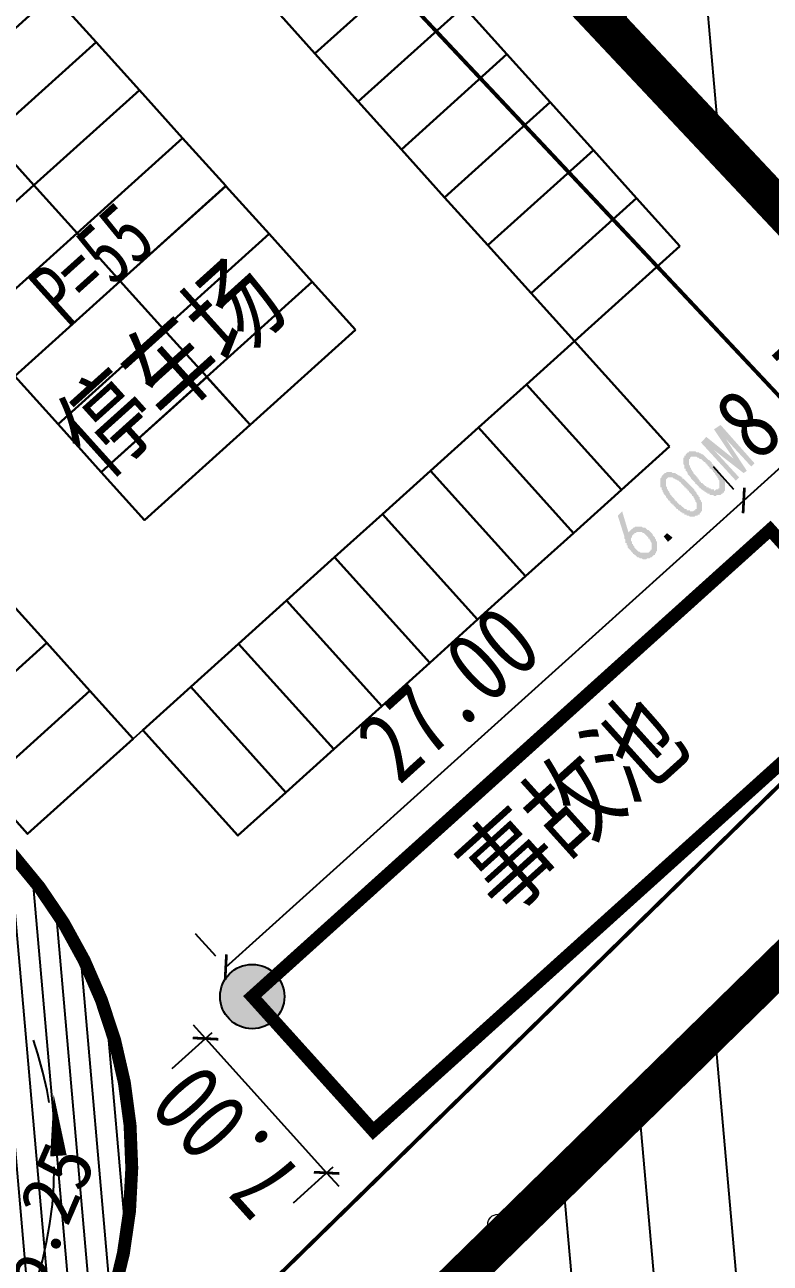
# Model space of a CAD drawing. Header units: millimetres. Extents: x 827 to 546581, y 88 to 2717140.
# Drawn here: x 545322.8 to 545351.66, y 2716722.48 to 2716770.44 of the extents above; entities that cross this region are included whole.
import ezdxf

# ---------------------------------------------------------------- set-up
doc = ezdxf.new("R2010")
doc.units = ezdxf.units.MM
doc.header["$MEASUREMENT"] = 0
doc.header["$PDMODE"] = 35
doc.header["$PDSIZE"] = 0.4
for name, pattern in [('CENTERX2', [4, 2.5, -0.5, 0.5, -0.5]), ('CONTINOUS', [0]), ('DASH', [0.35, 0.25, -0.1]), ('DOTE', [2.42, 2, -0.2, 0.02, -0.2]), ('X5', [3, 2, -1])]:
    doc.linetypes.add(name, pattern=pattern)
doc.layers.get('0').update_dxf_attribs({"linetype": 'CONTINUOUS'})
doc.layers.get('Defpoints').update_dxf_attribs({"linetype": 'CONTINUOUS'})
for name, color, linetype in [('+0图框', 7, 'CONTINUOUS'), ('0-道路', 4, 'CONTINUOUS'), ('00城市蓝线', 5, 'CONTINUOUS'), ('0绿化', 92, 'CONTINUOUS'), ('A-Anno-Dims', 3, 'CONTINUOUS'), ('DIM_SYMB', 3, 'CONTINUOUS'), ('l-jz', 6, 'CONTINUOUS'), ('LABEL_PM', 7, 'CONTINUOUS'), ('PDF_PUB_DIM', 7, 'CONTINUOUS'), ('PUB_TEXT', 7, 'CONTINUOUS'), ('ROAD', 2, 'CONTINUOUS'), ('ROAD_DOTE', 1, 'CENTERX2'), ('TEXT', 7, 'CONTINUOUS'), ('勘探孔', 131, 'CONTINUOUS'), ('绿化', 74, 'CONTINUOUS')]:
    doc.layers.add(name, color=color, linetype=linetype)
for name, color, linetype, lineweight in [('0-建筑名称', 140, 'CONTINUOUS', 5), ('0-建筑尺寸', 7, 'CONTINUOUS', 5), ('00地块边界', 212, 'CONTINOUS', 25), ('TC', 7, 'CONTINUOUS', 30)]:
    doc.layers.add(name, color=color, linetype=linetype, lineweight=lineweight)
doc.layers.add('PDF_ZBTZ', color=7, linetype='CONTINUOUS', true_color=0xb3b3b3)
doc.styles.add('-宋体', font='', dxfattribs={"width": 0.8})
doc.styles.add('-宋体_T3', font='', dxfattribs={"width": 0.8})
doc.styles.add('-宋体_T3_T3', font='', dxfattribs={"width": 0.8})
doc.styles.add('宋体', font='')
doc.styles.get('-宋体').set_extended_font_data('SimSun')
doc.styles.get('-宋体_T3').set_extended_font_data('SimSun')
doc.styles.get('-宋体_T3_T3').set_extended_font_data('SimSun')
doc.styles.get('宋体').set_extended_font_data('SimSun')
doc.dimstyles.new('_TCH_ARCH', dxfattribs={"dimtxt": 4, "dimasz": 1, "dimexe": 2.5, "dimexo": 3, "dimgap": 1, "dimtad": 1, "dimzin": 0, "dimdsep": 46, "dimtxsty": '-宋体_T3', "dimblk": 'ARCHTICK', "dimcen": 0.09, "dimclrt": 7, "dimazin": 2, "dimtfac": 1, "dimtix": 1, "dimtmove": 2, "dimatfit": 3, "dimfxl": 1, "dimtolj": 1, "dimtzin": 0, "dimarcsym": 0})
doc.dimstyles.new('_TCH_ARCH&&1', dxfattribs={"dimtxt": 3.037975, "dimasz": 1, "dimexe": 2.5, "dimexo": 3, "dimgap": 1, "dimtad": 1, "dimzin": 0, "dimdsep": 46, "dimtxsty": '-宋体_T3_T3', "dimblk": 'ARCHTICK', "dimcen": 0.09, "dimclrt": 7, "dimazin": 2, "dimtfac": 1, "dimtix": 1, "dimtmove": 2, "dimatfit": 3, "dimfxl": 1, "dimtolj": 1, "dimtzin": 0, "dimarcsym": 0})

# ---------------------------------------------------------------- blocks, each defined once
blk = doc.blocks.new('_ArchTick')
at = {"color": 0, "linetype": 'ByBlock', "const_width": 0.15}
blk.add_lwpolyline([(-0.5, -0.5), (0.5, 0.5)], dxfattribs=at)
blk = doc.blocks.new('*D388')
at = {"layer": 'A-Anno-Dims', "color": 0, "linetype": 'Continuous', "lineweight": -2, "transparency": 16777216}
for p, q in [((545368.155, 2716746.093), (545378.061, 2716735.104)), ((545338.097, 2716702.446), (545376.387, 2716736.961)), ((545329.865, 2716711.578), (545339.771, 2716700.589))]:
    blk.add_line(p, q, dxfattribs=at)
at = {"layer": 'Defpoints', "color": 0, "linetype": 'Continuous', "transparency": 16777216}
for p in [(545366.146, 2716748.321), (545376.387, 2716736.961), (545327.856, 2716713.806)]:
    blk.add_point(p, dxfattribs=at)
at = {"layer": 'A-Anno-Dims', "color": 0, "linetype": 'Continuous', "lineweight": -2, "transparency": 16777216}
for p, rotation in [((545376.387, 2716736.961), 42.0320789545067), ((545338.097, 2716702.446), 222.0320789545067)]:
    blk.add_blockref('_ArchTick', p, dxfattribs=dict(at, rotation=rotation))
at = {"layer": 'A-Anno-Dims', "color": 7, "linetype": 'Continuous', "transparency": 16777216, "insert": (545355.635, 2716721.486), "char_height": 3.038, "attachment_point": 5, "rotation": 42.0321, "style": '-宋体_T3_T3'}
blk.add_mtext('\\A1;51.55', dxfattribs=at)
blk = doc.blocks.new('*D389')
at = {"layer": 'A-Anno-Dims', "color": 0, "linetype": 'Continuous', "lineweight": -2, "transparency": 16777216}
for p, q in [((545368.155, 2716746.093), (545383.417, 2716729.162)), ((545084.288, 2716462.887), (545381.743, 2716731.019)), ((545070.7, 2716477.961), (545085.962, 2716461.03))]:
    blk.add_line(p, q, dxfattribs=at)
at = {"layer": 'Defpoints', "color": 0, "linetype": 'Continuous', "transparency": 16777216}
for p in [(545366.146, 2716748.321), (545381.743, 2716731.019), (545068.691, 2716480.19)]:
    blk.add_point(p, dxfattribs=at)
at = {"layer": 'A-Anno-Dims', "color": 0, "linetype": 'Continuous', "lineweight": -2, "transparency": 16777216}
for p, rotation in [((545381.743, 2716731.019), 42.03207895452839), ((545084.288, 2716462.887), 222.0320789545284)]:
    blk.add_blockref('_ArchTick', p, dxfattribs=dict(at, rotation=rotation))
at = {"layer": 'A-Anno-Dims', "color": 7, "linetype": 'Continuous', "transparency": 16777216, "insert": (545231.408, 2716598.736), "char_height": 3.038, "attachment_point": 5, "rotation": 42.0321, "style": '-宋体_T3_T3'}
blk.add_mtext('\\A1;400.47', dxfattribs=at)
blk = doc.blocks.new('cw')
at = {"layer": 'TC'}
blk.add_lwpolyline([(0, -5.5), (2.5, -5.5), (2.5, 0), (0, 0)], close=True, dxfattribs=at)
blk = doc.blocks.new('*U402')
at = {"layer": 'TC', "rotation": 132.032068387848}
blk.add_blockref('cw', (-1.206, -2.77), dxfattribs=at)
blk = doc.blocks.new('*U403')
at = {"layer": '0-道路', "color": 0, "linetype": 'ByBlock', "lineweight": -2, "transparency": 16777216}
for p in [(-13.391, 14.855), (-11.717, 12.998), (-10.043, 11.142), (-8.369, 9.285), (-6.695, 7.428), (-5.022, 5.571), (-3.348, 3.714), (-1.674, 1.857), (0, 0)]:
    blk.add_blockref('*U402', p, dxfattribs=at)
blk = doc.blocks.new('*U404')
at = {"layer": 'TC', "rotation": 132.032068387848}
blk.add_blockref('cw', (-1.206, -2.77), dxfattribs=at)
blk = doc.blocks.new('*U405')
at = {"layer": '0-道路', "color": 0, "linetype": 'ByBlock', "lineweight": -2, "transparency": 16777216}
for p in [(-16.739, 18.569), (-15.065, 16.712), (-13.391, 14.855), (-11.717, 12.998), (-10.043, 11.142), (-8.369, 9.285), (-6.695, 7.428), (-5.022, 5.571), (-3.348, 3.714), (-1.674, 1.857), (0, 0)]:
    blk.add_blockref('*U404', p, dxfattribs=at)
blk = doc.blocks.new('*U428')
at = {"layer": 'TC', "rotation": 132.032068387848}
blk.add_blockref('cw', (-1.206, -2.77), dxfattribs=at)
blk = doc.blocks.new('*U429')
at = {"layer": '0-道路', "color": 0, "linetype": 'ByBlock', "lineweight": -2, "transparency": 16777216}
for p in [(-13.391, 14.855), (-11.717, 12.998), (-10.043, 11.142), (-8.369, 9.285), (-6.695, 7.428), (-5.022, 5.571), (-3.348, 3.714), (-1.674, 1.857), (0, 0)]:
    blk.add_blockref('*U428', p, dxfattribs=at)
blk = doc.blocks.new('*U430')
at = {"layer": 'TC', "rotation": 132.032068387848}
blk.add_blockref('cw', (-1.206, -2.77), dxfattribs=at)
blk = doc.blocks.new('*U431')
at = {"layer": '0-道路', "color": 0, "linetype": 'ByBlock', "lineweight": -2, "transparency": 16777216}
for p in [(-10.043, 11.142), (-8.369, 9.285), (-6.695, 7.428), (-5.022, 5.571), (-3.348, 3.714), (-1.674, 1.857), (0, 0)]:
    blk.add_blockref('*U430', p, dxfattribs=at)
blk = doc.blocks.new('*U432')
at = {"layer": 'TC', "rotation": 132.032068387848}
blk.add_blockref('cw', (-1.206, -2.77), dxfattribs=at)
blk = doc.blocks.new('*U433')
at = {"layer": '0-道路', "color": 0, "linetype": 'ByBlock', "lineweight": -2, "transparency": 16777216}
for p in [(-10.043, 11.142), (-8.369, 9.285), (-6.695, 7.428), (-5.022, 5.571), (-3.348, 3.714), (-1.674, 1.857), (0, 0)]:
    blk.add_blockref('*U432', p, dxfattribs=at)
blk = doc.blocks.new('*U434')
at = {"layer": 'TC', "rotation": 132.032068387848}
blk.add_blockref('cw', (-1.206, -2.77), dxfattribs=at)
blk = doc.blocks.new('*U435')
at = {"layer": '0-道路', "color": 0, "linetype": 'ByBlock', "lineweight": -2, "transparency": 16777216}
for p in [(-18.413, 20.426), (-16.739, 18.569), (-15.065, 16.712), (-13.391, 14.855), (-11.717, 12.998), (-10.043, 11.142), (-8.369, 9.285), (-6.695, 7.428), (-5.022, 5.571), (-3.348, 3.714), (-1.674, 1.857), (0, 0)]:
    blk.add_blockref('*U434', p, dxfattribs=at)
blk = doc.blocks.new('*D436')
at = {"layer": '0-建筑尺寸', "color": 0, "lineweight": -2, "transparency": 16777216}
for p, q in [((545350.255, 2716752.448), (545349.466, 2716753.323)), ((545330.583, 2716733.946), (545350.638, 2716752.023)), ((545330.201, 2716734.37), (545329.412, 2716735.245))]:
    blk.add_line(p, q, dxfattribs=at)
at = {"layer": 'Defpoints', "color": 0, "transparency": 16777216}
for p in [(545350.638, 2716752.023), (545351.662, 2716750.888), (545331.607, 2716732.81)]:
    blk.add_point(p, dxfattribs=at)
at = {"layer": '0-建筑尺寸', "color": 0, "lineweight": -2, "transparency": 16777216, "xscale": 0.7, "yscale": 0.7, "zscale": 0.7}
for p, rotation in [((545350.638, 2716752.023), 42.03206839850505), ((545330.583, 2716733.946), 222.0320683985051)]:
    blk.add_blockref('_ArchTick', p, dxfattribs=dict(at, rotation=rotation))
at = {"layer": '0-建筑尺寸', "color": 7, "transparency": 16777216, "insert": (545339.205, 2716744.544), "char_height": 2.8, "attachment_point": 5, "rotation": 42.0321, "style": '-宋体_T3'}
blk.add_mtext('\\A1;27.00', dxfattribs=at)
blk = doc.blocks.new('*D437')
at = {"layer": '0-建筑尺寸', "color": 0, "lineweight": -2, "transparency": 16777216}
for p, q in [((545356.424, 2716758.73), (545355.994, 2716759.207)), ((545350.638, 2716752.023), (545357.165, 2716757.907)), ((545350.255, 2716752.448), (545349.466, 2716753.323))]:
    blk.add_line(p, q, dxfattribs=at)
at = {"layer": 'Defpoints', "color": 0, "transparency": 16777216}
for p in [(545357.165, 2716757.907), (545357.83, 2716757.17), (545351.662, 2716750.888)]:
    blk.add_point(p, dxfattribs=at)
at = {"layer": '0-建筑尺寸', "color": 0, "lineweight": -2, "transparency": 16777216, "xscale": 0.7, "yscale": 0.7, "zscale": 0.7}
for p, rotation in [((545357.165, 2716757.907), 42.03206839405837), ((545350.638, 2716752.023), 222.0320683940584)]:
    blk.add_blockref('_ArchTick', p, dxfattribs=dict(at, rotation=rotation))
at = {"layer": '0-建筑尺寸', "color": 7, "transparency": 16777216, "insert": (545352.496, 2716756.525), "char_height": 2.8, "attachment_point": 5, "rotation": 42.0321, "style": '-宋体_T3'}
blk.add_mtext('\\A1;8.79', dxfattribs=at)
blk = doc.blocks.new('*D439')
at = {"layer": '0-建筑尺寸', "color": 0, "lineweight": -2, "transparency": 16777216}
for p, q in [((545329.8, 2716731.182), (545329.331, 2716731.702)), ((545330.047, 2716731.404), (545328.5, 2716730.01)), ((545329.8, 2716731.182), (545334.487, 2716725.982)), ((545334.734, 2716726.205), (545333.187, 2716724.811)), ((545334.487, 2716725.982), (545334.956, 2716725.462))]:
    blk.add_line(p, q, dxfattribs=at)
at = {"layer": 'Defpoints', "color": 0, "transparency": 16777216}
for p in [(545331.607, 2716732.81), (545336.294, 2716727.611), (545334.487, 2716725.982)]:
    blk.add_point(p, dxfattribs=at)
at = {"layer": '0-建筑尺寸', "color": 0, "lineweight": -2, "transparency": 16777216, "xscale": 0.7, "yscale": 0.7, "zscale": 0.7}
for p, rotation in [((545329.8, 2716731.182), 312.032068398505), ((545334.487, 2716725.982), 132.032068398505)]:
    blk.add_blockref('_ArchTick', p, dxfattribs=dict(at, rotation=rotation))
at = {"layer": '0-建筑尺寸', "color": 7, "transparency": 16777216, "insert": (545330.584, 2716727.176), "char_height": 2.8, "attachment_point": 5, "rotation": 132.0321, "style": '-宋体_T3'}
blk.add_mtext('\\A1;7.00', dxfattribs=at)
blk = doc.blocks.new('勘探孔')
at = {"layer": '勘探孔', "linetype": 'ByBlock', "ltscale": 15}
blk.add_hatch(color=256, dxfattribs=at).paths.add_polyline_path([(2.518, -0.31, 1), (-2.518, 0.31, 1)])
blk.add_circle((0, 0), 2.537, dxfattribs=at)
blk = doc.blocks.new('asfqwe3f')
at = {"layer": '勘探孔', "xscale": 0.4907628000278382, "yscale": 0.4907628000278382, "zscale": 0.4907628000278382}
blk.add_blockref('勘探孔', (19092.706, 25990.376), dxfattribs=at)

msp = doc.modelspace()

# ---------------------------------------------------------------- hatches: boundary and pattern name
at = {"linetype": 'Continuous'}
h = msp.add_hatch(dxfattribs=at)
h.set_pattern_fill('ANSI31', color=252, scale=2, angle=50, style=0)
h.set_pattern_definition([(95, (0, 0), (-3.1629181664, -0.2767194832), [])])
edge = h.paths.add_edge_path()
edge.add_arc((545178.354, 2716562.7), 8.996, 42.3744, 75.24)
edge.add_line((545180.646, 2716571.4), (545252.497, 2716636.557))
edge.add_line((545252.497, 2716636.557), (545073.778, 2716474.546))
edge.add_line((545073.778, 2716474.546), (545084.575, 2716462.329))
edge.add_line((545084.575, 2716462.329), (545091.09, 2716455.458))
edge.add_line((545091.09, 2716455.458), (545200.77, 2716553.544))
edge.add_line((545200.77, 2716553.544), (545198.565, 2716555.676))
edge.add_line((545198.565, 2716555.676), (545185, 2716568.763))
edge = h.paths.add_edge_path()
edge.add_line((545313.878, 2716819.145), (545306.413, 2716812.416))
edge.add_line((545306.413, 2716812.416), (545306.72, 2716811.999))
edge.add_arc((545340.565, 2716836.868), 42, 216.3081, 223.2234)
edge.add_line((545309.96, 2716808.105), (545366.146, 2716748.321))
edge.add_line((545366.146, 2716748.321), (545358.755, 2716740.594))
edge.add_line((545358.755, 2716740.594), (545197.862, 2716587.034))
edge.add_arc((545206.433, 2716589.324), 8.872, 194.9594, 222.8028)
edge.add_line((545199.924, 2716583.296), (545215.944, 2716567.801))
edge.add_line((545215.944, 2716567.801), (545376.082, 2716720.455))
edge.add_arc((545360.902, 2716736.379), 22, 313.6294, 403.2234)
edge.add_line((545376.933, 2716751.446), (545317.247, 2716814.953))
edge.add_arc((545340.565, 2716836.868), 32, 216.3081, 223.2234, ccw=False)
edge.add_line((545314.778, 2716817.92), (545313.878, 2716819.145))
edge = h.paths.add_edge_path()
edge.add_line((545303.8, 2716831.607), (545304.354, 2716832.107))
edge.add_line((545304.354, 2716832.107), (545291.763, 2716849.243))
edge.add_arc((545282.092, 2716842.137), 12, 36.3081, 43.2234)
edge.add_line((545290.837, 2716850.355), (545278.651, 2716863.321))
edge.add_arc((545003.599, 2716604.818), 377.462, 43.22335, 43.5383)
edge.add_arc((545291.725, 2716878.605), 20, 187.0494, 223.5383, ccw=False)
edge.add_line((545271.876, 2716876.151), (545267.793, 2716892.289))
edge.add_line((545267.793, 2716892.289), (545261.227, 2716898.226))
edge.add_arc((545003.599, 2716604.818), 390.462, 48.71502, 55.35974)
edge.add_line((545225.546, 2716926.066), (545219.121, 2716930.053))
edge.add_line((545219.121, 2716930.053), (545216.264, 2716931.69))
edge.add_line((545216.264, 2716931.69), (545213.507, 2716933.806))
edge.add_line((545213.507, 2716933.806), (545211.45, 2716935.361))
edge.add_arc((545003.599, 2716604.818), 390.462, 57.83763, 61.12003)
edge.add_line((545192.183, 2716946.72), (545182.309, 2716950.352))
edge.add_line((545182.309, 2716950.352), (545165.281, 2716959.467))
edge.add_line((545165.281, 2716959.467), (545164.297, 2716960.025))
edge.add_line((545164.297, 2716960.025), (545155.514, 2716953.63))
edge.add_arc((545003.596, 2716604.816), 380.46, 47.49218, 66.46561, ccw=False)
edge.add_line((545260.67, 2716885.286), (545261.951, 2716874.924))
edge.add_arc((545291.725, 2716878.605), 30, 187.0494, 223.5383)
edge.add_arc((545003.599, 2716604.818), 367.462, 43.22335, 43.5383, ccw=False)
edge.add_line((545271.365, 2716856.472), (545283.55, 2716843.507))
edge.add_arc((545282.092, 2716842.137), 2, 36.3081, 43.2234, ccw=False)
edge.add_line((545283.704, 2716843.321), (545294.533, 2716828.583))
edge.add_arc((545295.765, 2716840.52), 12, 264.109, 312.0321)
h = msp.add_hatch(dxfattribs=at)
h.set_pattern_fill('水', color=252, scale=2, style=0)
h.set_pattern_definition([(0, (0, 0), (4, 4), [1.6, -6.4]), (45, (3.2, 0.8), (9e-16, 8), [2.262736, -3.394112, 2.262744, -3.394116496]), (135, (6.4, 0.8), (-8, 9e-16), [2.262736, -3.394112, 2.262744, -3.394116496]), (26.5650512, (1.6, 0), (7.999999998, 7e-09), [1.7888, -16.099743816]), (26.5650512, (5.6, 4), (7.999999998, 7e-09), [1.7888, -16.099743816]), (333.4349488, (6.4, 0.8), (7.999999998, -7e-09), [1.7888, -16.099743816]), (333.4349488, (2.4, 4.8), (7.999999998, -7e-09), [1.7888, -16.099743816])])
h.paths.add_polyline_path([(545200.77, 2716553.544), (545091.09, 2716455.458), (545095.221, 2716451.102), (545205.094, 2716549.362)])
edge = h.paths.add_edge_path()
edge.add_line((545304.354, 2716832.107), (545308.833, 2716836.144))
edge.add_line((545308.833, 2716836.144), (545296.598, 2716852.795))
edge.add_arc((545282.092, 2716842.137), 18, 36.3081, 43.2234)
edge.add_line((545295.209, 2716854.464), (545283.024, 2716867.43))
edge.add_arc((545003.599, 2716604.818), 383.462, 43.22335, 43.5383)
edge.add_arc((545291.725, 2716878.605), 14, 185.6514, 223.5383, ccw=False)
edge.add_line((545277.793, 2716877.227), (545275.915, 2716884.647))
edge.add_arc((545003.599, 2716604.818), 390.462, 45.77953, 47.03952)
edge.add_line((545269.696, 2716890.567), (545267.793, 2716892.289))
edge.add_line((545267.793, 2716892.289), (545271.876, 2716876.151))
edge.add_arc((545291.725, 2716878.605), 20, 187.0494, 223.5383)
edge.add_arc((545003.599, 2716604.818), 377.462, 43.22335, 43.5383, ccw=False)
edge.add_line((545278.651, 2716863.321), (545291.333, 2716849.827))
edge.add_line((545291.333, 2716849.827), (545304.354, 2716832.107))
edge = h.paths.add_edge_path()
edge.add_line((545318.357, 2716823.182), (545313.878, 2716819.145))
edge.add_line((545313.878, 2716819.145), (545314.778, 2716817.92))
edge.add_arc((545340.565, 2716836.868), 32, 216.3081, 223.2234)
edge.add_line((545317.247, 2716814.953), (545376.933, 2716751.446))
edge.add_arc((545360.902, 2716736.379), 22, -46.3706, 43.2234, ccw=False)
edge.add_line((545376.082, 2716720.455), (545215.944, 2716567.801))
edge.add_line((545215.944, 2716567.801), (545220.261, 2716563.627))
edge.add_line((545220.261, 2716563.627), (545380.222, 2716716.112))
edge.add_arc((545360.902, 2716736.379), 28, 313.6294, 403.2234)
edge.add_line((545381.305, 2716755.555), (545321.619, 2716819.062))
edge.add_arc((545340.565, 2716836.868), 26, 216.3081, 223.2234, ccw=False)
edge.add_line((545319.613, 2716821.473), (545318.357, 2716823.182))
h = msp.add_hatch(dxfattribs=at)
h.set_pattern_fill('ANSI31', color=252, scale=2, angle=50, style=0)
h.set_pattern_definition([(95, (542674, 2716314), (-3.162918, -0.2767195), [])])
edge = h.paths.add_edge_path()
edge.add_line((545206.417, 2716548.082), (545205.107, 2716549.35))
edge.add_line((545205.107, 2716549.35), (545095.221, 2716451.102))
edge.add_line((545095.221, 2716451.102), (545097.974, 2716448.198))
edge.add_line((545097.974, 2716448.198), (545100.404, 2716445.636))
edge.add_arc((544376.492, 2717313.312), 1130.005, 309.838612, 310.567105)
edge.add_line((545111.377, 2716454.91), (545135.954, 2716476.575))
edge.add_line((545135.954, 2716476.575), (545154.761, 2716494.051))
edge.add_line((545154.761, 2716494.051), (545208.583, 2716542.932))
edge.add_line((545208.583, 2716542.932), (545206.89, 2716547.618))
edge.add_line((545206.89, 2716547.618), (545206.417, 2716548.082))
edge = h.paths.add_edge_path()
edge.add_line((545318.955, 2716823.721), (545318.357, 2716823.182))
edge.add_line((545318.357, 2716823.182), (545319.613, 2716821.473))
edge.add_arc((545340.565, 2716836.868), 26, 216.3081, 223.2234)
edge.add_line((545321.619, 2716819.062), (545381.305, 2716755.555))
edge.add_arc((545360.902, 2716736.379), 28, -46.3706, 43.2234, ccw=False)
edge.add_line((545380.222, 2716716.112), (545220.261, 2716563.627))
edge.add_arc((545229.259, 2716570.202), 11.145, 216.1579, 256.1207)
edge.add_line((545226.586, 2716559.383), (545291.618, 2716618.807))
edge.add_line((545291.618, 2716618.807), (545319.243, 2716648.79))
edge.add_line((545319.243, 2716648.79), (545393.065, 2716716.246))
edge.add_line((545393.065, 2716716.246), (545394.419, 2716751.823))
edge.add_line((545394.419, 2716751.823), (545325.934, 2716824.692))
edge.add_line((545325.934, 2716824.692), (545324.562, 2716826.56))
edge.add_arc((545326.99, 2716814.808), 12, 101.6728, 132.0321)
edge = h.paths.add_edge_path()
edge.add_arc((545302.438, 2716846.535), 12, 312.0321, 336.3079)
edge.add_line((545313.427, 2716841.714), (545307.907, 2716849.226))
edge.add_line((545307.907, 2716849.226), (545297.702, 2716861.047))
edge.add_line((545297.702, 2716861.047), (545281.537, 2716879.064))
edge.add_arc((545003.599, 2716604.818), 390.462, 44.61683, 45.77953)
edge.add_line((545275.915, 2716884.647), (545277.793, 2716877.227))
edge.add_arc((545291.725, 2716878.605), 14, 185.6514, 223.5383)
edge.add_arc((545003.599, 2716604.818), 383.462, 43.22335, 43.5383, ccw=False)
edge.add_line((545283.024, 2716867.43), (545295.209, 2716854.464))
edge.add_arc((545282.092, 2716842.137), 18, 36.3081, 43.2234, ccw=False)
edge.add_line((545296.598, 2716852.795), (545308.833, 2716836.144))
edge.add_line((545308.833, 2716836.144), (545310.473, 2716837.622))
h = msp.add_hatch()
h.set_pattern_fill('ANSI31', color=8, scale=0.5, angle=50)
h.set_pattern_definition([(95, (544791, 2716371.5238), (-0.7907295, -0.0691799), [])])
edge = h.paths.add_edge_path()
edge.add_line((545322.314, 2716738.324), (545305.576, 2716756.894))
edge.add_line((545305.576, 2716756.894), (545301.119, 2716752.876))
edge.add_line((545301.119, 2716752.876), (545317.858, 2716734.307))
edge.add_arc((545308.945, 2716726.273), 12, -47.9679, 42.0321, ccw=False)
edge.add_line((545316.979, 2716717.359), (545313.34, 2716714.079))
edge.add_line((545313.34, 2716714.079), (545317.357, 2716709.622))
edge.add_line((545317.357, 2716709.622), (545320.996, 2716712.903))
edge.add_arc((545308.945, 2716726.272), 18, 312.0321, 402.0321)
at = {"layer": 'PDF_PUB_DIM', "transparency": 33554559}
msp.add_hatch(color=256, dxfattribs=at).paths.add_polyline_path([(545351.054, 2716753.465), (545350.927, 2716753.338), (545349.953, 2716754.396), (545349.953, 2716754.396), (545350.758, 2716753.169), (545350.631, 2716753.084), (545349.488, 2716753.973), (545349.488, 2716753.973), (545350.461, 2716752.915), (545350.334, 2716752.788), (545348.98, 2716754.269), (545349.191, 2716754.481), (545350.25, 2716753.634), (545350.25, 2716753.634), (545349.488, 2716754.777), (545349.742, 2716754.947)])
h = msp.add_hatch(color=256, dxfattribs=at)
h.paths.add_polyline_path([(545348.641, 2716752.83), (545348.641, 2716752.83), (545348.599, 2716752.872), (545348.599, 2716752.915), (545348.556, 2716752.915), (545348.556, 2716752.957), (545348.514, 2716752.999), (545348.514, 2716752.999), (545348.472, 2716753.042), (545348.472, 2716753.042), (545348.472, 2716753.084), (545348.429, 2716753.126), (545348.429, 2716753.126), (545348.429, 2716753.169), (545348.387, 2716753.169), (545348.387, 2716753.211), (545348.387, 2716753.211), (545348.387, 2716753.253), (545348.344, 2716753.253), (545348.344, 2716753.296), (545348.344, 2716753.338), (545348.344, 2716753.338), (545348.344, 2716753.38), (545348.302, 2716753.423), (545348.302, 2716753.423), (545348.302, 2716753.465), (545348.302, 2716753.507), (545348.302, 2716753.507), (545348.302, 2716753.55), (545348.302, 2716753.55), (545348.302, 2716753.592), (545348.302, 2716753.592), (545348.302, 2716753.634), (545348.302, 2716753.634), (545348.302, 2716753.677), (545348.344, 2716753.677), (545348.344, 2716753.719), (545348.344, 2716753.719), (545348.344, 2716753.761), (545348.387, 2716753.761), (545348.387, 2716753.804), (545348.387, 2716753.804), (545348.429, 2716753.846), (545348.429, 2716753.846), (545348.472, 2716753.888), (545348.472, 2716753.888), (545348.472, 2716753.888), (545348.514, 2716753.888), (545348.514, 2716753.931), (545348.556, 2716753.931), (545348.599, 2716753.931), (545348.599, 2716753.931), (545348.641, 2716753.931), (545348.641, 2716753.931), (545348.683, 2716753.931), (545348.726, 2716753.931), (545348.726, 2716753.931), (545348.768, 2716753.931), (545348.768, 2716753.931), (545348.81, 2716753.888), (545348.853, 2716753.888), (545348.853, 2716753.888), (545348.895, 2716753.888), (545348.895, 2716753.888), (545348.937, 2716753.846), (545348.98, 2716753.846), (545348.98, 2716753.846), (545349.022, 2716753.804), (545349.022, 2716753.804), (545349.064, 2716753.804), (545349.107, 2716753.761), (545349.107, 2716753.761), (545349.149, 2716753.719), (545349.149, 2716753.719), (545349.149, 2716753.719), (545349.191, 2716753.677), (545349.191, 2716753.677), (545349.234, 2716753.634), (545349.234, 2716753.634), (545349.276, 2716753.592), (545349.276, 2716753.592), (545349.318, 2716753.592), (545349.318, 2716753.55), (545349.361, 2716753.55), (545349.361, 2716753.507), (545349.403, 2716753.507), (545349.403, 2716753.465), (545349.445, 2716753.423), (545349.445, 2716753.423), (545349.488, 2716753.38), (545349.488, 2716753.38), (545349.53, 2716753.338), (545349.53, 2716753.338), (545349.572, 2716753.296), (545349.572, 2716753.296), (545349.615, 2716753.253), (545349.615, 2716753.211), (545349.657, 2716753.211), (545349.657, 2716753.169), (545349.699, 2716753.126), (545349.699, 2716753.126), (545349.742, 2716753.084), (545349.742, 2716753.084), (545349.742, 2716753.042), (545349.784, 2716752.999), (545349.784, 2716752.999), (545349.826, 2716752.957), (545349.826, 2716752.957), (545349.826, 2716752.915), (545349.826, 2716752.915), (545349.869, 2716752.872), (545349.869, 2716752.83), (545349.869, 2716752.83), (545349.869, 2716752.788), (545349.911, 2716752.788), (545349.911, 2716752.745), (545349.911, 2716752.703), (545349.911, 2716752.703), (545349.911, 2716752.661), (545349.911, 2716752.618), (545349.911, 2716752.618), (545349.911, 2716752.576), (545349.911, 2716752.576), (545349.911, 2716752.534), (545349.911, 2716752.491), (545349.911, 2716752.491), (545349.911, 2716752.449), (545349.911, 2716752.449), (545349.911, 2716752.407), (545349.911, 2716752.407), (545349.869, 2716752.364), (545349.869, 2716752.364), (545349.869, 2716752.322), (545349.826, 2716752.322), (545349.826, 2716752.322), (545349.826, 2716752.28), (545349.784, 2716752.28), (545349.784, 2716752.28), (545349.742, 2716752.237), (545349.742, 2716752.237), (545349.699, 2716752.237), (545349.657, 2716752.237), (545349.657, 2716752.237), (545349.657, 2716752.237), (545349.615, 2716752.237), (545349.572, 2716752.237), (545349.572, 2716752.195), (545349.53, 2716752.195), (545349.53, 2716752.195), (545349.488, 2716752.195), (545349.445, 2716752.237), (545349.445, 2716752.237), (545349.403, 2716752.237), (545349.403, 2716752.237), (545349.361, 2716752.237), (545349.318, 2716752.237), (545349.318, 2716752.28), (545349.318, 2716752.28), (545349.276, 2716752.28), (545349.234, 2716752.28), (545349.234, 2716752.322), (545349.191, 2716752.322), (545349.191, 2716752.322), (545349.149, 2716752.364), (545349.107, 2716752.364), (545349.107, 2716752.407), (545349.064, 2716752.407), (545349.064, 2716752.407), (545349.022, 2716752.449), (545349.022, 2716752.449), (545348.98, 2716752.449), (545348.98, 2716752.491), (545348.98, 2716752.491), (545348.937, 2716752.491), (545348.937, 2716752.534), (545348.895, 2716752.534), (545348.895, 2716752.576), (545348.853, 2716752.576), (545348.853, 2716752.618), (545348.81, 2716752.618), (545348.81, 2716752.661), (545348.768, 2716752.661), (545348.768, 2716752.703), (545348.726, 2716752.745), (545348.726, 2716752.745), (545348.683, 2716752.788)], flags=0)
h.paths.add_polyline_path([(545348.768, 2716752.999), (545348.768, 2716752.999), (545348.81, 2716752.957), (545348.81, 2716752.915), (545348.853, 2716752.915), (545348.853, 2716752.872), (545348.895, 2716752.872), (545348.895, 2716752.83), (545348.937, 2716752.788), (545348.937, 2716752.788), (545348.937, 2716752.745), (545348.98, 2716752.745), (545348.98, 2716752.703), (545349.022, 2716752.703), (545349.022, 2716752.703), (545349.064, 2716752.661), (545349.064, 2716752.661), (545349.107, 2716752.618), (545349.107, 2716752.618), (545349.149, 2716752.576), (545349.149, 2716752.576), (545349.191, 2716752.576), (545349.191, 2716752.534), (545349.234, 2716752.534), (545349.276, 2716752.534), (545349.276, 2716752.491), (545349.318, 2716752.491), (545349.361, 2716752.491), (545349.361, 2716752.449), (545349.403, 2716752.449), (545349.403, 2716752.449), (545349.445, 2716752.449), (545349.445, 2716752.449), (545349.488, 2716752.449), (545349.488, 2716752.407), (545349.53, 2716752.407), (545349.53, 2716752.407), (545349.572, 2716752.449), (545349.615, 2716752.449), (545349.615, 2716752.449), (545349.615, 2716752.449), (545349.657, 2716752.449), (545349.657, 2716752.491), (545349.699, 2716752.491), (545349.699, 2716752.534), (545349.699, 2716752.534), (545349.699, 2716752.534), (545349.699, 2716752.576), (545349.699, 2716752.576), (545349.699, 2716752.618), (545349.699, 2716752.618), (545349.699, 2716752.661), (545349.699, 2716752.703), (545349.699, 2716752.703), (545349.699, 2716752.745), (545349.699, 2716752.788), (545349.699, 2716752.788), (545349.657, 2716752.83), (545349.657, 2716752.872), (545349.657, 2716752.872), (545349.615, 2716752.915), (545349.615, 2716752.915), (545349.615, 2716752.957), (545349.572, 2716752.957), (545349.572, 2716752.999), (545349.53, 2716753.042), (545349.53, 2716753.042), (545349.53, 2716753.084), (545349.488, 2716753.084), (545349.488, 2716753.126), (545349.445, 2716753.126), (545349.445, 2716753.169), (545349.403, 2716753.211), (545349.403, 2716753.211), (545349.403, 2716753.211), (545349.361, 2716753.253), (545349.318, 2716753.253), (545349.318, 2716753.296), (545349.276, 2716753.338), (545349.276, 2716753.338), (545349.234, 2716753.38), (545349.234, 2716753.38), (545349.234, 2716753.423), (545349.191, 2716753.423), (545349.191, 2716753.465), (545349.149, 2716753.465), (545349.149, 2716753.507), (545349.107, 2716753.507), (545349.107, 2716753.507), (545349.064, 2716753.55), (545349.064, 2716753.55), (545349.022, 2716753.592), (545349.022, 2716753.592), (545348.98, 2716753.634), (545348.937, 2716753.634), (545348.937, 2716753.634), (545348.895, 2716753.677), (545348.895, 2716753.677), (545348.853, 2716753.677), (545348.81, 2716753.719), (545348.81, 2716753.719), (545348.768, 2716753.719), (545348.726, 2716753.719), (545348.726, 2716753.719), (545348.683, 2716753.719), (545348.683, 2716753.719), (545348.641, 2716753.719), (545348.641, 2716753.719), (545348.599, 2716753.719), (545348.599, 2716753.719), (545348.556, 2716753.677), (545348.556, 2716753.677), (545348.556, 2716753.677), (545348.556, 2716753.634), (545348.514, 2716753.634), (545348.514, 2716753.592), (545348.514, 2716753.592), (545348.514, 2716753.55), (545348.514, 2716753.507), (545348.514, 2716753.507), (545348.514, 2716753.465), (545348.514, 2716753.423), (545348.514, 2716753.423), (545348.514, 2716753.38), (545348.556, 2716753.38), (545348.556, 2716753.338), (545348.556, 2716753.338), (545348.556, 2716753.296), (545348.599, 2716753.296), (545348.599, 2716753.253), (545348.599, 2716753.211), (545348.641, 2716753.211), (545348.641, 2716753.169), (545348.641, 2716753.169), (545348.683, 2716753.126), (545348.683, 2716753.084), (545348.726, 2716753.042), (545348.726, 2716753.042)], flags=0)
h = msp.add_hatch(color=256, dxfattribs=at)
h.paths.add_polyline_path([(545347.752, 2716752.026), (545347.709, 2716752.026), (545347.709, 2716752.068), (545347.667, 2716752.11), (545347.667, 2716752.11), (545347.625, 2716752.153), (545347.625, 2716752.153), (545347.625, 2716752.195), (545347.582, 2716752.237), (545347.582, 2716752.237), (545347.54, 2716752.28), (545347.54, 2716752.28), (545347.54, 2716752.322), (545347.498, 2716752.364), (545347.498, 2716752.364), (545347.498, 2716752.407), (545347.498, 2716752.407), (545347.455, 2716752.449), (545347.455, 2716752.449), (545347.455, 2716752.491), (545347.455, 2716752.534), (545347.413, 2716752.534), (545347.413, 2716752.576), (545347.413, 2716752.576), (545347.413, 2716752.618), (545347.413, 2716752.661), (545347.413, 2716752.661), (545347.413, 2716752.703), (545347.413, 2716752.745), (545347.413, 2716752.745), (545347.413, 2716752.745), (545347.413, 2716752.788), (545347.413, 2716752.83), (545347.413, 2716752.83), (545347.413, 2716752.872), (545347.413, 2716752.872), (545347.455, 2716752.915), (545347.455, 2716752.915), (545347.455, 2716752.957), (545347.455, 2716752.957), (545347.498, 2716752.999), (545347.498, 2716752.999), (545347.54, 2716753.042), (545347.54, 2716753.042), (545347.54, 2716753.042), (545347.582, 2716753.084), (545347.582, 2716753.084), (545347.625, 2716753.084), (545347.625, 2716753.084), (545347.667, 2716753.126), (545347.667, 2716753.126), (545347.709, 2716753.126), (545347.709, 2716753.126), (545347.752, 2716753.126), (545347.794, 2716753.126), (545347.794, 2716753.126), (545347.836, 2716753.126), (545347.836, 2716753.126), (545347.879, 2716753.084), (545347.921, 2716753.084), (545347.921, 2716753.084), (545347.963, 2716753.084), (545348.006, 2716753.084), (545348.006, 2716753.042), (545348.048, 2716753.042), (545348.048, 2716753.042), (545348.09, 2716752.999), (545348.133, 2716752.999), (545348.133, 2716752.999), (545348.175, 2716752.957), (545348.175, 2716752.957), (545348.217, 2716752.957), (545348.217, 2716752.915), (545348.26, 2716752.915), (545348.26, 2716752.872), (545348.302, 2716752.872), (545348.302, 2716752.872), (545348.344, 2716752.83), (545348.344, 2716752.83), (545348.387, 2716752.788), (545348.387, 2716752.788), (545348.429, 2716752.745), (545348.429, 2716752.745), (545348.472, 2716752.703), (545348.472, 2716752.703), (545348.514, 2716752.661), (545348.514, 2716752.661), (545348.556, 2716752.618), (545348.556, 2716752.618), (545348.599, 2716752.576), (545348.599, 2716752.576), (545348.641, 2716752.534), (545348.641, 2716752.534), (545348.683, 2716752.491), (545348.683, 2716752.491), (545348.726, 2716752.449), (545348.726, 2716752.407), (545348.768, 2716752.407), (545348.768, 2716752.364), (545348.81, 2716752.322), (545348.81, 2716752.322), (545348.81, 2716752.28), (545348.853, 2716752.237), (545348.853, 2716752.237), (545348.895, 2716752.195), (545348.895, 2716752.195), (545348.895, 2716752.153), (545348.937, 2716752.153), (545348.937, 2716752.11), (545348.937, 2716752.068), (545348.937, 2716752.068), (545348.98, 2716752.026), (545348.98, 2716752.026), (545348.98, 2716751.983), (545348.98, 2716751.983), (545349.022, 2716751.941), (545349.022, 2716751.899), (545349.022, 2716751.899), (545349.022, 2716751.856), (545349.022, 2716751.814), (545349.022, 2716751.814), (545349.022, 2716751.772), (545349.022, 2716751.772), (545349.022, 2716751.729), (545349.022, 2716751.687), (545349.022, 2716751.687), (545349.022, 2716751.645), (545349.022, 2716751.645), (545349.022, 2716751.602), (545348.98, 2716751.602), (545348.98, 2716751.56), (545348.98, 2716751.56), (545348.937, 2716751.518), (545348.937, 2716751.518), (545348.937, 2716751.475), (545348.895, 2716751.475), (545348.895, 2716751.475), (545348.853, 2716751.475), (545348.853, 2716751.433), (545348.81, 2716751.433), (545348.81, 2716751.433), (545348.768, 2716751.433), (545348.768, 2716751.433), (545348.768, 2716751.433), (545348.726, 2716751.391), (545348.683, 2716751.391), (545348.683, 2716751.391), (545348.641, 2716751.391), (545348.599, 2716751.391), (545348.599, 2716751.391), (545348.556, 2716751.391), (545348.514, 2716751.433), (545348.514, 2716751.433), (545348.472, 2716751.433), (545348.472, 2716751.433), (545348.429, 2716751.433), (545348.429, 2716751.475), (545348.387, 2716751.475), (545348.387, 2716751.475), (545348.344, 2716751.475), (545348.344, 2716751.518), (545348.302, 2716751.518), (545348.26, 2716751.518), (545348.26, 2716751.56), (545348.217, 2716751.56), (545348.217, 2716751.56), (545348.175, 2716751.602), (545348.175, 2716751.602), (545348.133, 2716751.645), (545348.09, 2716751.645), (545348.09, 2716751.645), (545348.09, 2716751.687), (545348.048, 2716751.687), (545348.048, 2716751.687), (545348.006, 2716751.729), (545348.006, 2716751.729), (545348.006, 2716751.772), (545347.963, 2716751.772), (545347.963, 2716751.814), (545347.921, 2716751.814), (545347.921, 2716751.856), (545347.879, 2716751.856), (545347.879, 2716751.899), (545347.836, 2716751.899), (545347.794, 2716751.941), (545347.794, 2716751.983), (545347.752, 2716751.983)], flags=0)
h.paths.add_polyline_path([(545347.836, 2716752.195), (545347.879, 2716752.153), (545347.879, 2716752.153), (545347.921, 2716752.11), (545347.921, 2716752.11), (545347.963, 2716752.068), (545347.963, 2716752.026), (545348.006, 2716752.026), (545348.006, 2716751.983), (545348.048, 2716751.983), (545348.048, 2716751.941), (545348.09, 2716751.941), (545348.09, 2716751.899), (545348.133, 2716751.899), (545348.133, 2716751.856), (545348.175, 2716751.856), (545348.175, 2716751.856), (545348.217, 2716751.814), (545348.217, 2716751.814), (545348.26, 2716751.772), (545348.26, 2716751.772), (545348.302, 2716751.772), (545348.302, 2716751.729), (545348.344, 2716751.729), (545348.344, 2716751.687), (545348.387, 2716751.687), (545348.429, 2716751.687), (545348.429, 2716751.645), (545348.472, 2716751.645), (545348.514, 2716751.645), (545348.514, 2716751.645), (545348.556, 2716751.645), (545348.556, 2716751.602), (545348.599, 2716751.602), (545348.599, 2716751.602), (545348.599, 2716751.602), (545348.641, 2716751.602), (545348.683, 2716751.602), (545348.683, 2716751.602), (545348.726, 2716751.645), (545348.726, 2716751.645), (545348.768, 2716751.645), (545348.768, 2716751.687), (545348.768, 2716751.687), (545348.81, 2716751.687), (545348.81, 2716751.729), (545348.81, 2716751.729), (545348.81, 2716751.772), (545348.81, 2716751.772), (545348.81, 2716751.814), (545348.81, 2716751.814), (545348.81, 2716751.856), (545348.81, 2716751.856), (545348.81, 2716751.899), (545348.81, 2716751.941), (545348.81, 2716751.941), (545348.768, 2716751.983), (545348.768, 2716752.026), (545348.768, 2716752.026), (545348.726, 2716752.068), (545348.726, 2716752.11), (545348.726, 2716752.11), (545348.683, 2716752.153), (545348.683, 2716752.153), (545348.683, 2716752.195), (545348.641, 2716752.195), (545348.641, 2716752.237), (545348.599, 2716752.28), (545348.599, 2716752.28), (545348.556, 2716752.322), (545348.556, 2716752.322), (545348.514, 2716752.364), (545348.514, 2716752.364), (545348.514, 2716752.407), (545348.472, 2716752.407), (545348.472, 2716752.449), (545348.429, 2716752.449), (545348.429, 2716752.491), (545348.387, 2716752.491), (545348.387, 2716752.534), (545348.344, 2716752.534), (545348.344, 2716752.576), (545348.302, 2716752.576), (545348.302, 2716752.618), (545348.26, 2716752.618), (545348.26, 2716752.661), (545348.217, 2716752.661), (545348.217, 2716752.703), (545348.217, 2716752.703), (545348.175, 2716752.745), (545348.133, 2716752.745), (545348.133, 2716752.788), (545348.09, 2716752.788), (545348.09, 2716752.788), (545348.048, 2716752.83), (545348.048, 2716752.83), (545348.006, 2716752.83), (545347.963, 2716752.872), (545347.963, 2716752.872), (545347.921, 2716752.872), (545347.879, 2716752.915), (545347.879, 2716752.915), (545347.836, 2716752.915), (545347.836, 2716752.915), (545347.794, 2716752.915), (545347.752, 2716752.915), (545347.752, 2716752.915), (545347.709, 2716752.915), (545347.709, 2716752.915), (545347.667, 2716752.872), (545347.667, 2716752.872), (545347.667, 2716752.872), (545347.667, 2716752.872), (545347.625, 2716752.83), (545347.625, 2716752.83), (545347.625, 2716752.788), (545347.625, 2716752.745), (545347.625, 2716752.745), (545347.625, 2716752.703), (545347.625, 2716752.703), (545347.625, 2716752.661), (545347.625, 2716752.618), (545347.625, 2716752.618), (545347.625, 2716752.576), (545347.625, 2716752.576), (545347.667, 2716752.534), (545347.667, 2716752.534), (545347.667, 2716752.491), (545347.667, 2716752.449), (545347.709, 2716752.449), (545347.709, 2716752.407), (545347.709, 2716752.407), (545347.752, 2716752.364), (545347.752, 2716752.322), (545347.752, 2716752.322), (545347.794, 2716752.28), (545347.794, 2716752.237), (545347.836, 2716752.237)], flags=0)
h = msp.add_hatch(color=256, dxfattribs=at)
h.paths.add_polyline_path([(545346.27, 2716750.078), (545346.228, 2716750.121), (545346.228, 2716750.121), (545346.185, 2716750.163), (545346.185, 2716750.163), (545346.143, 2716750.205), (545346.143, 2716750.248), (545346.143, 2716750.248), (545346.143, 2716750.29), (545346.101, 2716750.29), (545346.101, 2716750.332), (545346.101, 2716750.332), (545346.101, 2716750.375), (545346.058, 2716750.375), (545346.058, 2716750.417), (545346.058, 2716750.459), (545346.058, 2716750.459), (545346.058, 2716750.502), (545346.016, 2716750.544), (545346.016, 2716750.544), (545346.016, 2716750.586), (545346.016, 2716750.629), (545346.016, 2716750.629), (545345.762, 2716751.433), (545345.931, 2716751.602), (545346.185, 2716750.756), (545346.185, 2716750.756), (545346.185, 2716750.798), (545346.228, 2716750.84), (545346.228, 2716750.84), (545346.27, 2716750.883), (545346.27, 2716750.883), (545346.27, 2716750.883), (545346.312, 2716750.925), (545346.312, 2716750.925), (545346.355, 2716750.925), (545346.355, 2716750.967), (545346.355, 2716750.967), (545346.397, 2716750.967), (545346.397, 2716750.967), (545346.439, 2716751.01), (545346.439, 2716751.01), (545346.482, 2716751.01), (545346.482, 2716751.01), (545346.524, 2716751.01), (545346.566, 2716751.01), (545346.566, 2716751.01), (545346.609, 2716751.01), (545346.651, 2716751.01), (545346.651, 2716751.01), (545346.693, 2716751.01), (545346.693, 2716751.01), (545346.736, 2716750.967), (545346.778, 2716750.967), (545346.778, 2716750.967), (545346.82, 2716750.967), (545346.82, 2716750.967), (545346.863, 2716750.925), (545346.863, 2716750.925), (545346.905, 2716750.883), (545346.905, 2716750.883), (545346.947, 2716750.883), (545346.99, 2716750.84), (545346.99, 2716750.84), (545347.032, 2716750.798), (545347.032, 2716750.798), (545347.032, 2716750.798), (545347.074, 2716750.756), (545347.074, 2716750.756), (545347.117, 2716750.713), (545347.117, 2716750.671), (545347.117, 2716750.671), (545347.159, 2716750.629), (545347.159, 2716750.629), (545347.201, 2716750.586), (545347.201, 2716750.586), (545347.201, 2716750.544), (545347.244, 2716750.502), (545347.244, 2716750.502), (545347.244, 2716750.459), (545347.244, 2716750.459), (545347.286, 2716750.417), (545347.286, 2716750.375), (545347.286, 2716750.375), (545347.286, 2716750.332), (545347.286, 2716750.29), (545347.286, 2716750.29), (545347.286, 2716750.248), (545347.286, 2716750.205), (545347.286, 2716750.205), (545347.286, 2716750.205), (545347.286, 2716750.163), (545347.286, 2716750.163), (545347.286, 2716750.121), (545347.286, 2716750.078), (545347.286, 2716750.078), (545347.244, 2716750.036), (545347.244, 2716750.036), (545347.244, 2716749.994), (545347.244, 2716749.994), (545347.201, 2716749.951), (545347.201, 2716749.951), (545347.201, 2716749.909), (545347.159, 2716749.909), (545347.159, 2716749.909), (545347.117, 2716749.867), (545347.117, 2716749.867), (545347.074, 2716749.824), (545347.074, 2716749.824), (545347.032, 2716749.824), (545347.032, 2716749.824), (545346.99, 2716749.782), (545346.99, 2716749.782), (545346.947, 2716749.782), (545346.947, 2716749.782), (545346.905, 2716749.782), (545346.905, 2716749.782), (545346.863, 2716749.74), (545346.863, 2716749.74), (545346.82, 2716749.74), (545346.82, 2716749.74), (545346.778, 2716749.74), (545346.736, 2716749.74), (545346.736, 2716749.74), (545346.693, 2716749.782), (545346.693, 2716749.782), (545346.651, 2716749.782), (545346.609, 2716749.782), (545346.609, 2716749.782), (545346.566, 2716749.824), (545346.566, 2716749.824), (545346.524, 2716749.824), (545346.482, 2716749.867), (545346.482, 2716749.867), (545346.439, 2716749.909), (545346.439, 2716749.909), (545346.397, 2716749.909), (545346.397, 2716749.951), (545346.355, 2716749.951), (545346.355, 2716749.994), (545346.312, 2716749.994), (545346.312, 2716750.036), (545346.27, 2716750.036)], flags=0)
h.paths.add_polyline_path([(545346.736, 2716749.994), (545346.778, 2716749.994), (545346.778, 2716749.994), (545346.82, 2716749.994), (545346.82, 2716749.994), (545346.863, 2716749.994), (545346.863, 2716749.994), (545346.905, 2716749.994), (545346.947, 2716749.994), (545346.947, 2716749.994), (545346.99, 2716750.036), (545346.99, 2716750.036), (545346.99, 2716750.036), (545347.032, 2716750.078), (545347.032, 2716750.078), (545347.032, 2716750.121), (545347.074, 2716750.121), (545347.074, 2716750.163), (545347.074, 2716750.163), (545347.074, 2716750.205), (545347.074, 2716750.205), (545347.074, 2716750.248), (545347.074, 2716750.29), (545347.074, 2716750.29), (545347.074, 2716750.29), (545347.074, 2716750.332), (545347.074, 2716750.375), (545347.074, 2716750.375), (545347.032, 2716750.417), (545347.032, 2716750.417), (545347.032, 2716750.459), (545347.032, 2716750.459), (545346.99, 2716750.502), (545346.99, 2716750.544), (545346.947, 2716750.544), (545346.947, 2716750.586), (545346.905, 2716750.629), (545346.905, 2716750.629), (545346.863, 2716750.671), (545346.863, 2716750.671), (545346.82, 2716750.713), (545346.82, 2716750.713), (545346.778, 2716750.756), (545346.736, 2716750.756), (545346.736, 2716750.756), (545346.693, 2716750.798), (545346.693, 2716750.798), (545346.651, 2716750.798), (545346.651, 2716750.798), (545346.609, 2716750.798), (545346.609, 2716750.798), (545346.609, 2716750.798), (545346.566, 2716750.798), (545346.524, 2716750.798), (545346.524, 2716750.798), (545346.482, 2716750.798), (545346.482, 2716750.756), (545346.439, 2716750.756), (545346.439, 2716750.756), (545346.397, 2716750.756), (545346.397, 2716750.713), (545346.355, 2716750.713), (545346.355, 2716750.713), (545346.355, 2716750.671), (545346.312, 2716750.671), (545346.312, 2716750.629), (545346.312, 2716750.629), (545346.312, 2716750.586), (545346.27, 2716750.586), (545346.27, 2716750.544), (545346.27, 2716750.502), (545346.27, 2716750.502), (545346.27, 2716750.459), (545346.27, 2716750.459), (545346.312, 2716750.417), (545346.312, 2716750.417), (545346.312, 2716750.375), (545346.312, 2716750.332), (545346.355, 2716750.332), (545346.355, 2716750.29), (545346.355, 2716750.29), (545346.397, 2716750.248), (545346.397, 2716750.205), (545346.397, 2716750.205), (545346.439, 2716750.163), (545346.439, 2716750.163), (545346.482, 2716750.121), (545346.482, 2716750.121), (545346.482, 2716750.121), (545346.524, 2716750.078), (545346.524, 2716750.078), (545346.566, 2716750.036), (545346.609, 2716750.036), (545346.609, 2716750.036), (545346.651, 2716749.994), (545346.651, 2716749.994), (545346.693, 2716749.994)], flags=0)

# ---------------------------------------------------------------- linework, layer by layer
at = {"layer": '+0图框', "color": 1, "linetype": 'DOTE', "ltscale": 18, "const_width": 1.5, "flags": 128}
msp.add_lwpolyline([(545003.855, 2716843.209), (545069.943, 2716891.326), (545155.514, 2716953.63, -0.082977), (545260.67, 2716885.286), (545261.951, 2716874.924, 0.160572), (545269.977, 2716857.94, -0.001374), (545271.365, 2716856.472), (545283.55, 2716843.507, -0.030183), (545283.704, 2716843.321), (545306.72, 2716811.999, 0.030183), (545309.96, 2716808.105), (545366.146, 2716748.321), (545358.755, 2716740.594), (545252.497, 2716636.557), (545073.778, 2716474.547), (545008.982, 2716547.868), (544984.698, 2716575.347), (544967.545, 2716594.757), (544975.425, 2716665.976), (545042.369, 2716720.377), (545034.396, 2716731.335), (544991.522, 2716790.267)], format="xyb", close=True, dxfattribs=at)
at = {"linetype": 'DASH', "ltscale": 20, "const_width": 0.5}
msp.add_lwpolyline([(545317.357, 2716709.622), (545320.996, 2716712.903), (545320.996, 2716712.903, 0.414214), (545322.314, 2716738.324), (545305.576, 2716756.894)], format="xyb", dxfattribs=at)
at = {"layer": '0-道路'}
msp.add_line((545344.08, 2716758.19), (545323.114, 2716781.45), dxfattribs=at)
at = {"layer": '00地块边界', "linetype": 'X5', "lineweight": -2, "ltscale": 0.9, "const_width": 0.15, "flags": 128}
msp.add_lwpolyline([(545154.016, 2716948.828, -0.081381), (545255.935, 2716882.837), (545256.989, 2716874.31, 0.160572), (545266.353, 2716854.496, -0.001374), (545267.721, 2716853.048), (545279.782, 2716840.215), (545302.69, 2716809.038, 0.030183), (545306.317, 2716804.68), (545359.256, 2716748.352), (545355.198, 2716744.11), (545249.068, 2716640.197), (545072.689, 2716480.308), (545011.23, 2716549.854), (544970.673, 2716595.747), (544978.272, 2716664.424), (545046.468, 2716719.842), (545036.822, 2716733.1), (544994.755, 2716790.923), (545006.524, 2716841.44), (545071.709, 2716888.901), (545154.016, 2716948.828)], format="xyb", dxfattribs=at)
at = {"layer": '00城市蓝线', "linetype": 'DOTE', "lineweight": 0, "ltscale": 0.01, "flags": 128}
msp.add_lwpolyline([(545091.09, 2716455.458), (545084.575, 2716462.329), (545073.778, 2716474.546), (545252.497, 2716636.557), (545358.755, 2716740.594), (545366.146, 2716748.321), (545309.96, 2716808.105, -0.030183), (545306.72, 2716811.999), (545283.704, 2716843.321, 0.030183), (545283.55, 2716843.507), (545271.365, 2716856.472, 0.001374), (545269.977, 2716857.94, -0.160572), (545261.951, 2716874.924), (545260.67, 2716885.286, 0.082977), (545155.514, 2716953.63), (545164.297, 2716960.025), (545165.281, 2716959.467), (545182.309, 2716950.352), (545192.183, 2716946.72, -0.014323), (545211.45, 2716935.361), (545213.507, 2716933.806), (545216.264, 2716931.69), (545219.121, 2716930.053), (545225.546, 2716926.066, -0.029001), (545261.227, 2716898.226), (545267.793, 2716892.289), (545271.876, 2716876.151), (545271.876, 2716876.151, 0.160572), (545277.226, 2716864.829), (545277.226, 2716864.829, -0.001374), (545278.651, 2716863.321), (545278.651, 2716863.321), (545290.837, 2716850.355), (545290.837, 2716850.355, -0.030183), (545291.763, 2716849.243), (545291.763, 2716849.243), (545304.354, 2716832.107)], format="xyb", dxfattribs=at)
at = {"layer": '0绿化', "linetype": 'Continuous'}
msp.add_lwpolyline([(545294.403, 2716677.587), (545288.764, 2716683.848), (545320.997, 2716712.903), (545320.997, 2716712.903, 0.414188), (545322.316, 2716738.323)], format="xyb", dxfattribs=at)
at = {"layer": 'DIM_SYMB', "linetype": 'Continuous'}
msp.add_lwpolyline([(545316.842, 2716712.69, 0, 0, 0.286264), (545323.917, 2716729.031, 0, 0.64, 0), (545324.103, 2716726.641, 0, 0, 0)], format="xyseb", dxfattribs=at)
at = {"layer": 'l-jz', "linetype": 'DASH', "ltscale": 5, "const_width": 0.5}
msp.add_lwpolyline([(545336.294, 2716727.611), (545331.607, 2716732.81), (545351.662, 2716750.888), (545356.348, 2716745.689)], close=True, dxfattribs=at)
at = {"layer": 'LABEL_PM'}
msp.add_line((545327.368, 2716743.126), (545326.996, 2716742.791), dxfattribs=at)
at = {"layer": 'PDF_PUB_DIM', "lineweight": 0, "transparency": 33554559}
msp.add_solid([(545347.879, 2716750.586), (545347.709, 2716750.417), (545347.667, 2716750.756), (545347.54, 2716750.629)], dxfattribs=at)
at = {"layer": 'PDF_ZBTZ', "lineweight": 0}
msp.add_circle((545341.126, 2716723.979), 0.402, dxfattribs=at)
at = {"layer": 'ROAD', "color": 5}
msp.add_arc((545308.945, 2716726.273), 18, 312.0321, 42.0321, dxfattribs=at)
at = {"layer": 'ROAD_DOTE', "ltscale": 5}
msp.add_lwpolyline([(545286.752, 2716686.075), (545318.988, 2716715.131, 0.414214), (545320.086, 2716736.316), (545273.432, 2716788.072)], format="xyb", dxfattribs=at)
at = {"layer": '绿化'}
msp.add_lwpolyline([(545300.693, 2716807.259), (545306.035, 2716801.333), (545311.606, 2716806.354), (545366.146, 2716748.321), (545358.755, 2716740.594), (545294.403, 2716677.587), (545288.782, 2716683.864), (545320.997, 2716712.903), (545320.997, 2716712.903, 0.414214), (545322.315, 2716738.324), (545286.373, 2716778.196, -0.414214), (545287.252, 2716795.144), (545300.693, 2716807.259)], format="xyb", dxfattribs=at)

# ---------------------------------------------------------------- block references
at = {"layer": '0-道路', "xscale": -1, "rotation": 174.0641578957247}
for name, p in [('*U405', (545320.344, 2716782.655)), ('*U429', (545344.993, 2716755.311))]:
    msp.add_blockref(name, p, dxfattribs=at)
at = {"layer": '0-道路'}
for name, p in [('*U435', (545345.286, 2716760.96)), ('*U433', (545332.727, 2716757.717)), ('*U431', (545328.642, 2716754.034)), ('*U403', (545324.117, 2716741.878))]:
    msp.add_blockref(name, p, dxfattribs=at)
at = {"layer": '勘探孔', "rotation": 42.03206839850506}
msp.add_blockref('asfqwe3f', (548551.877, 2684644.48), dxfattribs=at)

# ---------------------------------------------------------------- texts
at = {"layer": '0-建筑名称', "color": 7, "style": '-宋体', "width": 0.8}
for s, p in [('停车场', (545325.78, 2716752.832)), ('事故池', (545341.318, 2716735.864))]:
    msp.add_text(s, height=3, rotation=42.0294, dxfattribs=at).set_placement(p)
at = {"layer": 'PUB_TEXT', "linetype": 'Continuous', "style": '宋体'}
msp.add_text('L=36.25', height=2.1266, rotation=66.5892, dxfattribs=at).set_placement((545321.573, 2716717.203))
at = {"layer": 'TEXT', "color": 7, "style": '-宋体', "width": 0.7}
msp.add_text('P=55', height=2.5, rotation=42.0321, dxfattribs=at).set_placement((545324.457, 2716758.677))

# ---------------------------------------------------------------- dimensions: what is measured, and where the dimension line sits
at = {"layer": '0-建筑尺寸'}
dim = msp.add_linear_dim(base=(545357.165, 2716757.907), p1=(545351.662, 2716750.888), p2=(545357.83, 2716757.17), angle=222.0321, dimstyle='_TCH_ARCH', override={"dimscale": 0.7, "dimfxl": 0.8}, dxfattribs=at)
dim.commit()
dim.dimension.update_dxf_attribs({"geometry": '*D437', "text_midpoint": (545352.496, 2716756.525)})
for p2, distance, picture, middle in [((545351.662, 2716750.888), 1.529, '*D436', (545339.205, 2716744.544)), ((545336.294, 2716727.611), -2.432, '*D439', (545330.584, 2716727.176))]:
    dim = msp.add_aligned_dim(p1=(545331.607, 2716732.81), p2=p2, distance=distance, dimstyle='_TCH_ARCH', override={"dimscale": 0.7, "dimfxl": 0.8}, dxfattribs=at)
    dim.commit()
    dim.dimension.update_dxf_attribs({"geometry": picture, "text_midpoint": middle})
at = {"layer": 'A-Anno-Dims', "linetype": 'Continuous'}
for base, p1, picture, middle in [((545381.743, 2716731.019), (545068.691, 2716480.19), '*D389', (545231.408, 2716598.736)), ((545376.387, 2716736.961), (545327.856, 2716713.806), '*D388', (545355.635, 2716721.486))]:
    dim = msp.add_linear_dim(base=base, p1=p1, p2=(545366.146, 2716748.321), angle=42.0321, dimstyle='_TCH_ARCH&&1', override={"dimgap": 0}, dxfattribs=at)
    dim.commit()
    dim.dimension.update_dxf_attribs({"geometry": picture, "text_midpoint": middle, "dimtype": 161, "text_rotation": 42.0321})

doc.saveas('drawing.dxf')
